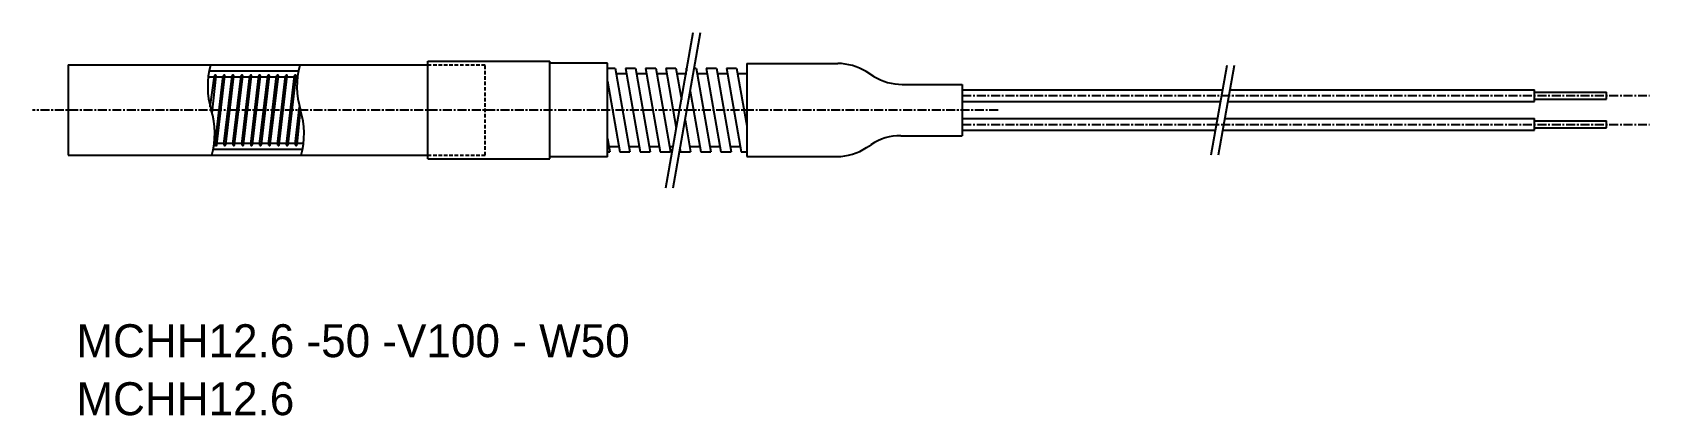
# Model space of a CAD drawing. Extents: x -6 to 219, y 0 to 53.
import ezdxf

# ---------------------------------------------------------------- set-up
doc = ezdxf.new("R2010")
doc.units = 0
doc.linetypes.add('CENTER', pattern=[2, 1.25, -0.25, 0.25, -0.25])
doc.linetypes.add('DASHED', pattern=[0.75, 0.5, -0.25])
doc.layers.get('0').update_dxf_attribs({"linetype": 'CONTINUOUS'})
doc.layers.add('CENTER', color=1, linetype='CENTER')

msp = doc.modelspace()

# ---------------------------------------------------------------- linework, layer by layer
at = {"color": 3, "linetype": 'CONTINUOUS'}
for p, q in [((82, 31.64), (85.81, 53.27)), ((83, 31.64), (86.81, 53.27)), ((18.47, 47.92), (30.89, 47.92)), ((157.89, 36.21), (160.1, 48.71)), ((158.89, 36.21), (161.1, 48.71)), ((18.34, 47.09), (19.16, 47.09)), ((18.63, 42.9), (19.19, 47.21)), ((18.87, 42.04), (19.43, 47.17)), ((19.3, 37.7), (20.42, 47.21)), ((19.41, 47.09), (20.4, 47.09)), ((19.54, 37.66), (20.66, 47.17)), ((20.53, 37.7), (21.66, 47.21)), ((20.65, 47.09), (21.64, 47.09)), ((20.77, 37.66), (21.9, 47.17)), ((21.77, 37.7), (22.9, 47.21)), ((21.89, 47.09), (22.88, 47.09)), ((22.01, 37.66), (23.14, 47.17)), ((23.01, 37.7), (24.14, 47.21)), ((23.13, 47.09), (24.12, 47.09)), ((23.25, 37.66), (24.38, 47.17)), ((24.25, 37.7), (25.38, 47.21)), ((24.37, 47.09), (25.36, 47.09)), ((24.49, 37.66), (25.62, 47.17)), ((25.49, 37.7), (26.62, 47.21)), ((25.61, 47.09), (26.6, 47.09)), ((25.73, 37.66), (26.86, 47.17)), ((26.73, 37.7), (27.86, 47.21)), ((26.84, 47.09), (27.84, 47.09)), ((26.97, 37.66), (28.1, 47.17)), ((27.97, 37.7), (29.1, 47.21)), ((28.08, 47.09), (29.07, 47.09)), ((28.21, 37.66), (29.34, 47.17)), ((29.21, 37.7), (30.34, 47.21)), ((29.32, 47.09), (30.31, 47.09)), ((29.45, 37.66), (30.58, 47.17)), ((30.56, 47.09), (30.76, 47.09)), ((30.45, 37.7), (31.05, 42.89)), ((30.69, 37.66), (31.19, 42.38)), ((19.05, 37), (31.46, 37)), ((19.31, 37.78), (19.17, 37.78)), ((20.55, 37.78), (19.56, 37.78)), ((21.79, 37.78), (20.8, 37.78)), ((23.03, 37.78), (22.04, 37.78)), ((24.27, 37.78), (23.27, 37.78)), ((25.5, 37.78), (24.51, 37.78)), ((26.74, 37.78), (25.75, 37.78)), ((27.98, 37.78), (26.99, 37.78)), ((29.22, 37.78), (28.23, 37.78)), ((30.46, 37.78), (29.47, 37.78)), ((31.58, 37.78), (30.71, 37.78))]:
    msp.add_line(p, q, dxfattribs=at)
at = {"color": 7, "linetype": 'CONTINUOUS'}
for p, q in [((-1.13, 48.76), (48.87, 48.76)), ((-1.13, 48.76), (-1.13, 36.16)), ((48.87, 49.26), (65.87, 49.26)), ((48.87, 35.66), (48.87, 49.26)), ((65.87, 35.66), (65.87, 49.26)), ((73.87, 48.96), (65.87, 48.96)), ((73.87, 35.96), (73.87, 48.96)), ((73.87, 48.27), (74.96, 48.27)), ((74.96, 48.27), (77.01, 36.64)), ((75.09, 47.52), (76.5, 47.52)), ((76.37, 48.27), (78.42, 36.64)), ((76.37, 48.27), (77.78, 48.27)), ((77.78, 48.27), (79.82, 36.64)), ((77.91, 47.52), (79.31, 47.52)), ((79.18, 48.27), (81.23, 36.64)), ((79.18, 48.27), (80.59, 48.27)), ((80.59, 48.27), (82.64, 36.64)), ((80.72, 47.52), (82.13, 47.52)), ((81.99, 48.27), (83.46, 39.94)), ((81.99, 48.27), (83.4, 48.27)), ((83.4, 48.27), (84.17, 43.93)), ((83.53, 47.52), (84.94, 47.52)), ((84.81, 48.27), (84.93, 48.27)), ((84.81, 48.27), (84.87, 47.91)), ((85.93, 48.27), (86.21, 48.27)), ((86.21, 48.27), (88.26, 36.64)), ((86.34, 47.52), (87.75, 47.52)), ((87.62, 48.27), (89.67, 36.64)), ((87.62, 48.27), (89.03, 48.27)), ((89.03, 48.27), (91.07, 36.64)), ((89.16, 47.52), (90.56, 47.52)), ((90.43, 48.27), (92.48, 36.64)), ((90.43, 48.27), (91.84, 48.27)), ((91.84, 48.27), (93.25, 40.28)), ((91.97, 47.52), (93.25, 47.52)), ((93.25, 48.93), (105.93, 48.93)), ((93.25, 48.93), (93.25, 35.99)), ((110.95, 47.14), (109.87, 47.81)), ((73.87, 46.49), (75.61, 36.64)), ((85.37, 45.08), (86.86, 36.64)), ((114.89, 46.02), (123.25, 46.02)), ((123.25, 46.02), (123.25, 38.89)), ((123.25, 45.26), (159.49, 45.26)), ((160.49, 45.26), (202.87, 45.26)), ((202.87, 43.66), (202.87, 45.26)), ((123.25, 43.66), (159.21, 43.66)), ((160.21, 43.66), (202.87, 43.66)), ((202.87, 44.96), (212.87, 44.96)), ((202.87, 43.96), (212.87, 43.96)), ((212.87, 43.96), (212.87, 44.96)), ((84.67, 41.09), (85.45, 36.64)), ((123.25, 41.26), (158.78, 41.26)), ((159.78, 41.26), (202.87, 41.26)), ((202.87, 39.66), (202.87, 41.26)), ((202.87, 40.96), (212.87, 40.96)), ((212.87, 39.96), (212.87, 40.96)), ((73.87, 38.51), (74.2, 36.64)), ((114.69, 38.89), (123.25, 38.89)), ((123.25, 39.66), (158.5, 39.66)), ((159.5, 39.66), (202.87, 39.66)), ((202.87, 39.96), (212.87, 39.96)), ((-1.13, 36.16), (48.87, 36.16)), ((73.87, 36.64), (74.2, 36.64)), ((74.07, 37.39), (75.47, 37.39)), ((75.61, 36.64), (77.01, 36.64)), ((76.88, 37.39), (78.29, 37.39)), ((78.42, 36.64), (79.82, 36.64)), ((79.69, 37.39), (81.1, 37.39)), ((81.23, 36.64), (82.64, 36.64)), ((82.51, 37.39), (83.01, 37.39)), ((83.96, 37.1), (84.04, 36.64)), ((84.04, 36.64), (85.45, 36.64)), ((85.32, 37.39), (86.72, 37.39)), ((86.86, 36.64), (88.26, 36.64)), ((88.13, 37.39), (89.54, 37.39)), ((89.67, 36.64), (91.07, 36.64)), ((90.94, 37.39), (92.35, 37.39)), ((92.48, 36.64), (93.25, 36.64)), ((109.94, 37.24), (110.55, 37.64)), ((48.87, 35.66), (65.87, 35.66)), ((73.87, 35.96), (65.87, 35.96)), ((93.25, 35.99), (105.79, 35.99))]:
    msp.add_line(p, q, dxfattribs=at)
at = {"color": 3, "linetype": 'DASHED'}
for p, q in [((48.87, 48.76), (56.87, 48.76)), ((56.87, 36.16), (56.87, 48.76)), ((48.87, 36.16), (56.87, 36.16))]:
    msp.add_line(p, q, dxfattribs=at)
at = {"color": 3, "linetype": 'CONTINUOUS'}
for centre, radius, start, end in [((29.42, 45.75), 11.16, 164.649, 197.1361), ((19.31, 47.21), 0.124, 340, 180), ((20.55, 47.21), 0.124, 340, 180), ((21.79, 47.21), 0.124, 340, 180), ((23.03, 47.21), 0.124, 340, 180), ((24.26, 47.21), 0.124, 340, 180), ((25.5, 47.21), 0.124, 340, 180), ((26.74, 47.21), 0.124, 340, 180), ((27.98, 47.21), 0.124, 340, 180), ((29.22, 47.21), 0.124, 340, 180), ((30.46, 47.21), 0.124, 340, 180), ((41.84, 45.75), 11.16, 164.649, 197.1361), ((7.92, 39.14), 11.33, 344.7624, 17.0093), ((20.34, 39.14), 11.33, 344.7624, 17.0093), ((19.41, 37.66), 0.124, 160, 360), ((20.65, 37.66), 0.124, 160, 360), ((21.89, 37.66), 0.124, 160, 360), ((23.13, 37.66), 0.124, 160, 360), ((24.37, 37.66), 0.124, 160, 360), ((25.61, 37.66), 0.124, 160, 360), ((26.85, 37.66), 0.124, 160, 360), ((28.09, 37.66), 0.124, 160, 360), ((29.32, 37.66), 0.124, 160, 360), ((30.56, 37.66), 0.124, 160, 360)]:
    msp.add_arc(centre, radius, start, end, dxfattribs=at)
at = {"color": 7, "linetype": 'CONTINUOUS'}
for centre, start, end in [((105.93, 41.43), 58.3035, 90), ((114.89, 53.52), 238.3035, 270), ((114.69, 31.39), 90, 123.5816), ((105.79, 43.49), 270, 303.5816)]:
    msp.add_arc(centre, 7.5, start, end, dxfattribs=at)
at = {"layer": 'CENTER', "color": 1, "linetype": 'CENTER'}
for p, q in [((123.25, 44.46), (218.87, 44.46)), ((128.25, 42.46), (-6.13, 42.46)), ((123.25, 40.46), (218.87, 40.46))]:
    msp.add_line(p, q, dxfattribs=at)

# ---------------------------------------------------------------- texts
for s, p in [('MCHH12.6 -50 -V100 - W50', (0, 8.07)), ('MCHH12.6', (0, 0))]:
    msp.add_text(s, height=4.583).set_placement(p)

doc.saveas('drawing.dxf')
